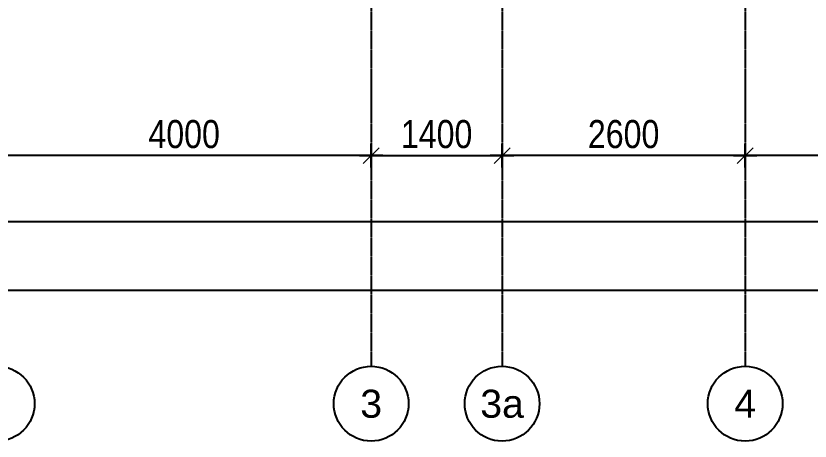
# Model space of a CAD drawing. Header units: inches. Extents: x 1355305 to 1448369, y 326920 to 386626.
# Drawn here: x 1375571 to 1384065, y 334872 to 339419 of the extents above; entities that cross this region are included whole.
import ezdxf
from ezdxf.enums import TextEntityAlignment as Align

# ---------------------------------------------------------------- set-up
doc = ezdxf.new("R2010")
doc.units = ezdxf.units.IN
doc.header["$MEASUREMENT"] = 0
doc.linetypes.add('CENTER', pattern=[50.8, 31.75, -6.35, 6.35, -6.35])
doc.linetypes.add('DOT2', pattern=[3.175, 0, -3.175])
for name, color, linetype in [('Axis', 9, 'CENTER'), ('dim-axis', 15, 'Continuous'), ('FFNEW', 252, 'Continuous')]:
    doc.layers.add(name, color=color, linetype=linetype)
doc.styles.add('ARIAL', font='ARIALN.TTF')
doc.styles.add('style1', font='arial.ttf')
doc.dimstyles.new('DIM-100', dxfattribs={"dimscale": 150, "dimtxt": 2, "dimasz": 1, "dimexe": 0.75, "dimexo": 1, "dimgap": 0.5, "dimtad": 1, "dimdec": 0, "dimzin": 11, "dimdsep": 46, "dimtxsty": 'ARIAL', "dimblk": 'R', "dimcen": 2.5, "dimdle": 1, "dimclrd": 256, "dimclre": 256, "dimclrt": 256, "dimazin": 0, "dimtfac": 1, "dimtdec": 0, "dimtix": 1, "dimtmove": 2, "dimatfit": 3, "dimldrblk": 'R', "dimtolj": 1, "dimtzin": 3, "dimlwd": -1, "dimlwe": 13, "dimarcsym": 0})

# ---------------------------------------------------------------- blocks, each defined once
blk = doc.blocks.new('R')
for p, q in [((0, -1.05), (0, 1.05)), ((-1.05, 0), (1.05, 0))]:
    blk.add_line(p, q)
at = {"color": 4, "lineweight": 13}
blk.add_line((-0.707, -0.707), (0.707, 0.707), dxfattribs=at)
blk = doc.blocks.new('*D1030')
at = {"layer": 'Defpoints', "color": 0, "transparency": 16777216}
for p in [(1429493.8, 561273.8), (1428093.8, 561167.4), (1429493.8, 560824.5)]:
    blk.add_point(p, dxfattribs=at)
at = {"layer": 'dim-axis', "color": 251, "linetype": 'DOT2', "lineweight": 13, "transparency": 16777216}
for p, q in [((1429493.8, 561123.8), (1429493.8, 560712)), ((1428093.8, 561017.4), (1428093.8, 560712))]:
    blk.add_line(p, q, dxfattribs=at)
at = {"layer": 'dim-axis', "color": 251, "transparency": 16777216}
blk.add_line((1428213.8, 560824.5), (1429373.8, 560824.5), dxfattribs=at)
at = {"layer": 'dim-axis', "color": 251, "transparency": 16777216, "xscale": 120, "yscale": 120, "zscale": 120, "rotation": 180}
blk.add_blockref('R', (1428093.8, 560824.5), dxfattribs=at)
at = {"layer": 'dim-axis', "color": 251, "transparency": 16777216, "xscale": 120, "yscale": 120, "zscale": 120}
blk.add_blockref('R', (1429493.8, 560824.5), dxfattribs=at)
at = {"layer": 'dim-axis', "color": 251, "transparency": 16777216, "insert": (1428793.8, 561052.7), "char_height": 300, "attachment_point": 5, "style": 'ARIAL'}
blk.add_mtext('\\A1;1400', dxfattribs=at)
blk = doc.blocks.new('*D1052')
at = {"layer": 'Defpoints', "color": 0, "transparency": 16777216}
for p in [(1468019.2, 560121), (1420093.8, 560045.2), (1468019.2, 560045.2)]:
    blk.add_point(p, dxfattribs=at)
at = {"layer": 'dim-axis', "color": 251, "linetype": 'DOT2', "lineweight": 13, "transparency": 16777216}
for p, q in [((1420093.8, 560195.2), (1420093.8, 560233.5)), ((1468019.2, 560195.2), (1468019.2, 560233.5))]:
    blk.add_line(p, q, dxfattribs=at)
at = {"layer": 'dim-axis', "color": 251, "transparency": 16777216}
blk.add_line((1420213.8, 560121), (1467899.2, 560121), dxfattribs=at)
at = {"layer": 'dim-axis', "color": 251, "transparency": 16777216, "xscale": 120, "yscale": 120, "zscale": 120, "rotation": 180}
blk.add_blockref('R', (1420093.8, 560121), dxfattribs=at)
at = {"layer": 'dim-axis', "color": 251, "transparency": 16777216, "xscale": 120, "yscale": 120, "zscale": 120}
blk.add_blockref('R', (1468019.2, 560121), dxfattribs=at)
at = {"layer": 'dim-axis', "color": 251, "transparency": 16777216, "insert": (1444056.5, 560349.2), "char_height": 300, "attachment_point": 5, "style": 'ARIAL'}
blk.add_mtext('\\A1;47925', dxfattribs=at)
blk = doc.blocks.new('*D1053')
at = {"layer": 'Defpoints', "color": 0, "transparency": 16777216}
for p in [(1468019.2, 559384.7), (1417901.1, 559308.9), (1468019.2, 559308.9)]:
    blk.add_point(p, dxfattribs=at)
at = {"layer": 'dim-axis', "color": 251, "linetype": 'DOT2', "lineweight": 13, "transparency": 16777216}
for p, q in [((1417901.1, 559458.9), (1417901.1, 559497.2)), ((1468019.2, 559458.9), (1468019.2, 559497.2))]:
    blk.add_line(p, q, dxfattribs=at)
at = {"layer": 'dim-axis', "color": 251, "transparency": 16777216}
blk.add_line((1418021.1, 559384.7), (1467899.2, 559384.7), dxfattribs=at)
at = {"layer": 'dim-axis', "color": 251, "transparency": 16777216, "xscale": 120, "yscale": 120, "zscale": 120, "rotation": 180}
blk.add_blockref('R', (1417901.1, 559384.7), dxfattribs=at)
at = {"layer": 'dim-axis', "color": 251, "transparency": 16777216, "xscale": 120, "yscale": 120, "zscale": 120}
blk.add_blockref('R', (1468019.2, 559384.7), dxfattribs=at)
at = {"layer": 'dim-axis', "color": 251, "transparency": 16777216, "insert": (1442960.1, 559612.8), "char_height": 300, "attachment_point": 5, "style": 'ARIAL'}
blk.add_mtext('\\A1;50118', dxfattribs=at)
blk = doc.blocks.new('*D1058')
at = {"layer": 'Defpoints', "color": 0, "transparency": 16777216}
for p in [(1432093.8, 561772.7), (1436093.8, 561772.7), (1432093.8, 560824.5)]:
    blk.add_point(p, dxfattribs=at)
at = {"layer": 'dim-axis', "color": 251, "linetype": 'DOT2', "lineweight": 13, "transparency": 16777216}
for p, q in [((1432093.8, 561622.7), (1432093.8, 560712)), ((1436093.8, 561622.7), (1436093.8, 560712))]:
    blk.add_line(p, q, dxfattribs=at)
at = {"layer": 'dim-axis', "color": 251, "transparency": 16777216}
blk.add_line((1435973.8, 560824.5), (1432213.8, 560824.5), dxfattribs=at)
at = {"layer": 'dim-axis', "color": 251, "transparency": 16777216, "xscale": 120, "yscale": 120, "zscale": 120, "rotation": 180}
blk.add_blockref('R', (1432093.8, 560824.5), dxfattribs=at)
at = {"layer": 'dim-axis', "color": 251, "transparency": 16777216, "xscale": 120, "yscale": 120, "zscale": 120}
blk.add_blockref('R', (1436093.8, 560824.5), dxfattribs=at)
at = {"layer": 'dim-axis', "color": 251, "transparency": 16777216, "insert": (1434093.8, 561052.7), "char_height": 300, "attachment_point": 5, "style": 'ARIAL'}
blk.add_mtext('\\A1;4000', dxfattribs=at)
blk = doc.blocks.new('*D1059')
at = {"layer": 'Defpoints', "color": 0, "transparency": 16777216}
for p in [(1429493.8, 561772.7), (1432093.8, 561772.7), (1429493.8, 560824.5)]:
    blk.add_point(p, dxfattribs=at)
at = {"layer": 'dim-axis', "color": 251, "linetype": 'DOT2', "lineweight": 13, "transparency": 16777216}
for p, q in [((1429493.8, 561622.7), (1429493.8, 560712)), ((1432093.8, 561622.7), (1432093.8, 560712))]:
    blk.add_line(p, q, dxfattribs=at)
at = {"layer": 'dim-axis', "color": 251, "transparency": 16777216}
blk.add_line((1431973.8, 560824.5), (1429613.8, 560824.5), dxfattribs=at)
at = {"layer": 'dim-axis', "color": 251, "transparency": 16777216, "xscale": 120, "yscale": 120, "zscale": 120, "rotation": 180}
blk.add_blockref('R', (1429493.8, 560824.5), dxfattribs=at)
at = {"layer": 'dim-axis', "color": 251, "transparency": 16777216, "xscale": 120, "yscale": 120, "zscale": 120}
blk.add_blockref('R', (1432093.8, 560824.5), dxfattribs=at)
at = {"layer": 'dim-axis', "color": 251, "transparency": 16777216, "insert": (1430793.8, 561052.7), "char_height": 300, "attachment_point": 5, "style": 'ARIAL'}
blk.add_mtext('\\A1;2600', dxfattribs=at)
blk = doc.blocks.new('*D1060')
at = {"layer": 'Defpoints', "color": 0, "transparency": 16777216}
for p in [(1424093.8, 561772.7), (1428093.8, 561772.7), (1424093.8, 560824.5)]:
    blk.add_point(p, dxfattribs=at)
at = {"layer": 'dim-axis', "color": 251, "linetype": 'DOT2', "lineweight": 13, "transparency": 16777216}
for p, q in [((1424093.8, 561622.7), (1424093.8, 560712)), ((1428093.8, 561622.7), (1428093.8, 560712))]:
    blk.add_line(p, q, dxfattribs=at)
at = {"layer": 'dim-axis', "color": 251, "transparency": 16777216}
blk.add_line((1427973.8, 560824.5), (1424213.8, 560824.5), dxfattribs=at)
at = {"layer": 'dim-axis', "color": 251, "transparency": 16777216, "xscale": 120, "yscale": 120, "zscale": 120, "rotation": 180}
blk.add_blockref('R', (1424093.8, 560824.5), dxfattribs=at)
at = {"layer": 'dim-axis', "color": 251, "transparency": 16777216, "xscale": 120, "yscale": 120, "zscale": 120}
blk.add_blockref('R', (1428093.8, 560824.5), dxfattribs=at)
at = {"layer": 'dim-axis', "color": 251, "transparency": 16777216, "insert": (1426093.8, 561052.7), "char_height": 300, "attachment_point": 5, "style": 'ARIAL'}
blk.add_mtext('\\A1;4000', dxfattribs=at)
blk = doc.blocks.new('SGSR')
at = {"layer": 'Axis', "color": 251, "ltscale": 0.5}
for p, q in [((1428093.8, 562458.6), (1428093.8, 558571.5)), ((1429493.8, 562458.6), (1429493.8, 558571.5)), ((1432093.8, 562458.6), (1432093.8, 558571.5))]:
    blk.add_line(p, q, dxfattribs=at)
at = {"layer": 'Axis', "color": 251, "linetype": 'Continuous'}
for centre in [(1424093.8, 558171.5), (1428093.8, 558171.5), (1429493.8, 558171.5), (1432093.8, 558171.5)]:
    blk.add_circle(centre, 400, dxfattribs=at)
at = {"layer": 'Axis', "color": 251, "linetype": 'Continuous', "style": 'style1'}
for s, p in [('3', (1428093.8, 558171.5)), ('3a', (1429493.8, 558171.5)), ('4', (1432093.8, 558171.5))]:
    blk.add_text(s, height=300, dxfattribs=at).set_placement(p, align=Align.MIDDLE)
at = {"layer": 'dim-axis', "color": 251}
for base, p1, p2, picture, middle in [((1424093.8, 560824.5), (1428093.8, 561772.7), (1424093.8, 561772.7), '*D1060', (1426093.8, 561052.7)), ((1429493.8, 560824.5), (1432093.8, 561772.7), (1429493.8, 561772.7), '*D1059', (1430793.8, 561052.7)), ((1432093.8, 560824.5), (1436093.8, 561772.7), (1432093.8, 561772.7), '*D1058', (1434093.8, 561052.7)), ((1429493.8, 560824.5), (1428093.8, 561167.4), (1429493.8, 561273.8), '*D1030', (1428793.8, 561052.7))]:
    dim = blk.add_linear_dim(base=base, p1=p1, p2=p2, dimstyle='DIM-100', override={"dimasz": 0.8, "dimclrd": 251, "dimclre": 251, "dimclrt": 251}, dxfattribs=at)
    dim.commit()
    dim.dimension.update_dxf_attribs({"geometry": picture, "text_midpoint": middle})
for p1, p2, picture, middle in [((1420093.8, 560045.2), (1468019.2, 560045.2), '*D1052', (1444056.5, 560349.2)), ((1417901.1, 559308.9), (1468019.2, 559308.9), '*D1053', (1442960.1, 559612.8))]:
    dim = blk.add_aligned_dim(p1=p1, p2=p2, distance=75.8, dimstyle='DIM-100', override={"dimasz": 0.8, "dimclrd": 251, "dimclre": 251, "dimclrt": 251}, dxfattribs=at)
    dim.commit()
    dim.dimension.update_dxf_attribs({"geometry": picture, "text_midpoint": middle})

msp = doc.modelspace()

# ---------------------------------------------------------------- block references
at = {"layer": 'FFNEW', "color": 6, "linetype": 'Continuous'}
msp.add_blockref('SGSR', (-48723.3, -222899.1), dxfattribs=at)

doc.saveas('drawing.dxf')
